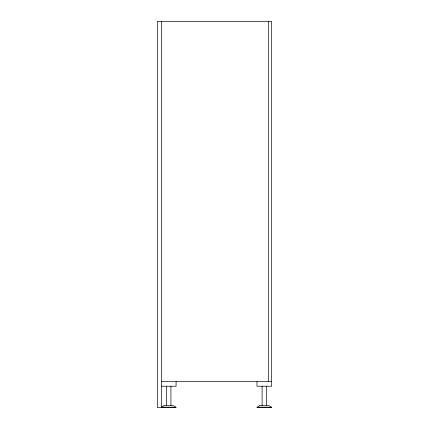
<?xml version="1.0" encoding="UTF-8"?>
<svg xmlns="http://www.w3.org/2000/svg" width="429" height="429" viewBox="0 0 429 429"><rect width="100%" height="100%" fill="white"/><g stroke="black" fill="none" stroke-linecap="round" stroke-linejoin="round"><path stroke-width="0.64" d="M161.363 381.628L271.68 381.628M161.363 386.223L176.072 386.223L176.072 381.628M176.072 407.55L157.32 407.55L157.32 21.45L271.68 21.45L271.68 386.223L256.971 386.223L256.971 381.628M256.971 407.55L271.68 407.55M268.372 21.45L268.372 381.628M266.532 386.223L266.532 405.711M264.323 407.196L264.323 407.55M262.119 386.223L262.119 405.711M170.924 386.223L170.924 405.711M168.72 407.196L168.72 407.55M166.516 386.223L166.516 405.711M161.363 21.45L161.363 407.55M164.012 405.711L161.363 407.196L176.072 407.196L173.423 405.711L164.012 405.711M259.62 405.711L256.971 407.196L271.68 407.196L269.031 405.711L259.62 405.711"/></g></svg>
